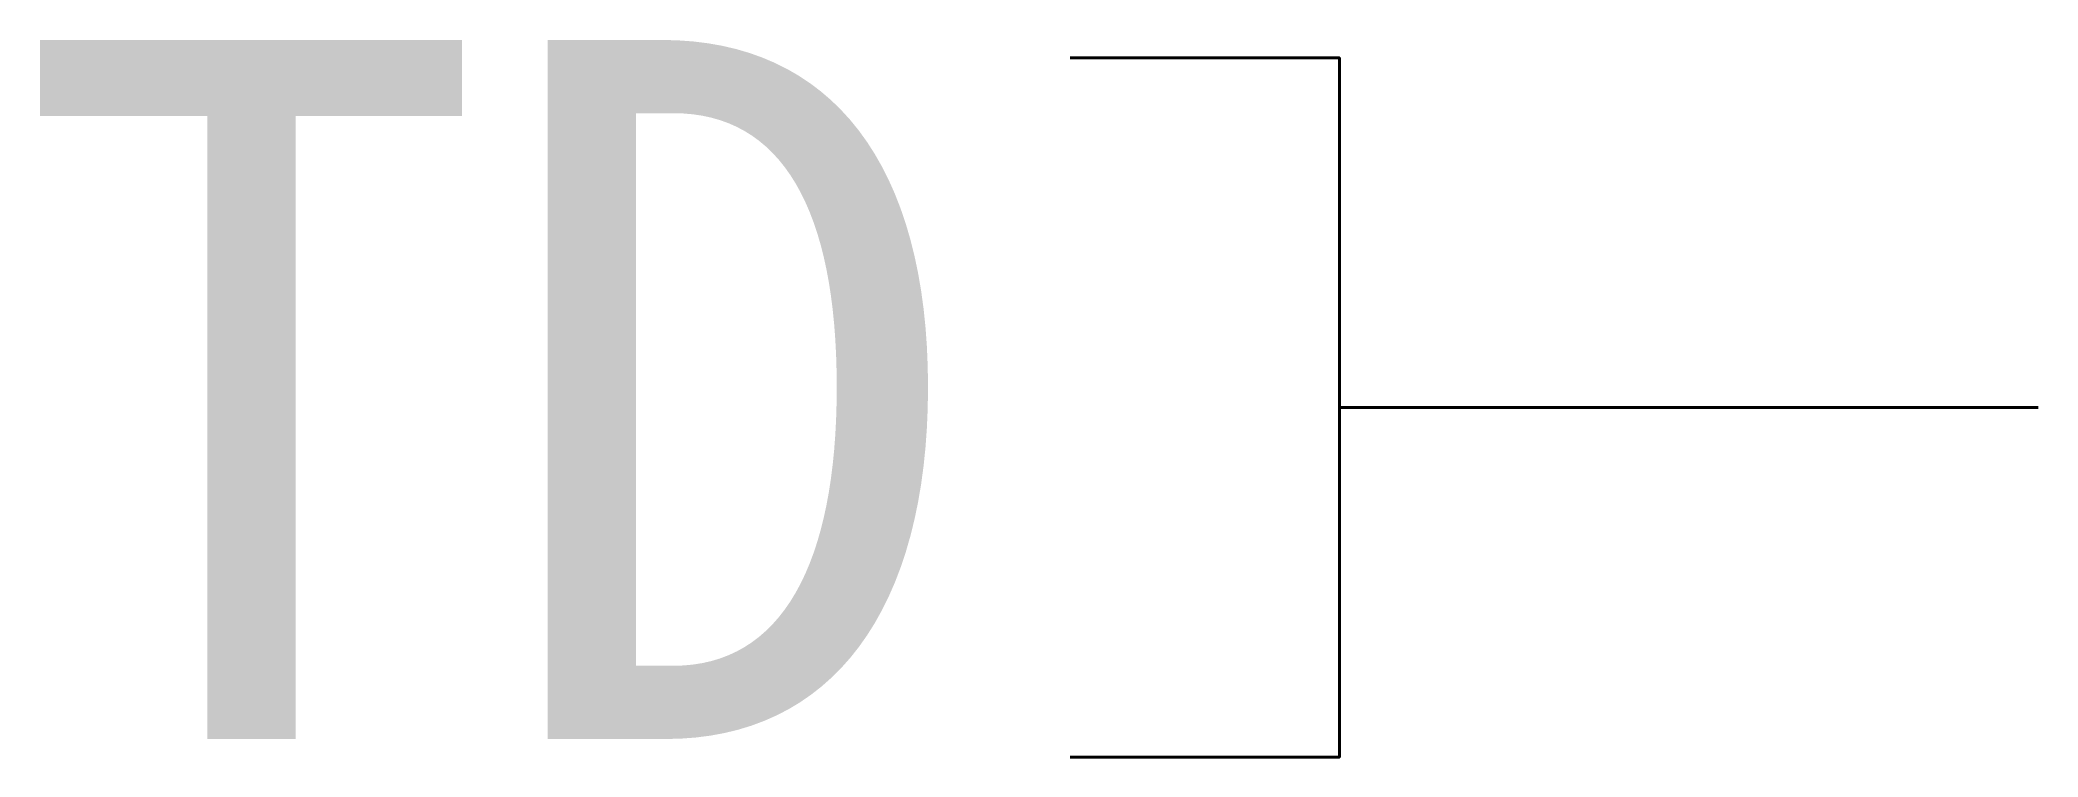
# Model space of a CAD drawing. Header units: inches. Extents: x -1287 to 0, y -225 to 237.
import ezdxf

# ---------------------------------------------------------------- set-up
doc = ezdxf.new("R2010")
doc.units = ezdxf.units.IN
doc.header["$MEASUREMENT"] = 0
doc.layers.add('通信', color=3, linetype='Continuous')
doc.styles.add('宋体', font='', dxfattribs={"width": 0.8})
doc.styles.get('宋体').set_extended_font_data('SimSun')

msp = doc.modelspace()

# ---------------------------------------------------------------- linework, layer by layer
at = {"layer": '通信', "color": 4, "lineweight": 40, "ltscale": 3}
msp.add_line((-449.9, 0), (0, 0), dxfattribs=at)
msp.add_lwpolyline([(-623.2, 225), (-449.9, 225), (-449.9, 0), (-449.9, -225), (-623.2, -225)], dxfattribs=at)

# ---------------------------------------------------------------- texts
at = {"layer": '通信', "color": 4, "lineweight": 40, "insert": (-691.5, 236.6), "char_height": 450, "attachment_point": 3, "style": '宋体'}
msp.add_mtext('{\\W1;TD}', dxfattribs=at)

doc.saveas('drawing.dxf')
